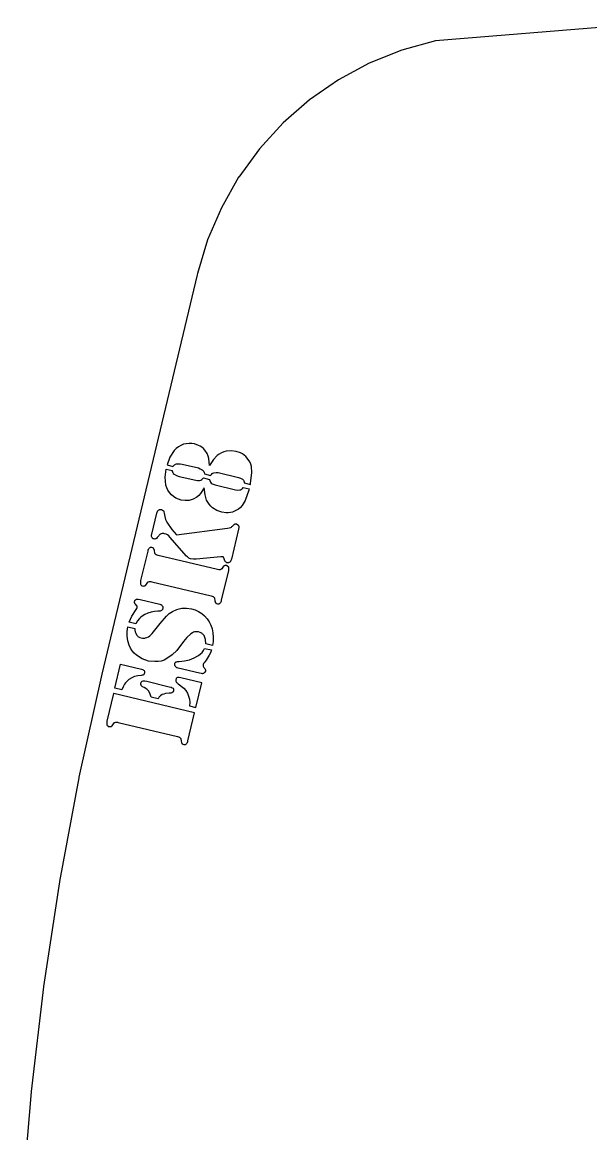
# Model space of a CAD drawing. Extents: x -9.2 to -2.2, y 20.8 to 33.8.
# Drawn here: x -9.21 to -6.03, y 27.54 to 33.77 of the extents above; entities that cross this region are included whole.
import ezdxf

# ---------------------------------------------------------------- set-up
doc = ezdxf.new("R2010")
doc.units = 0
doc.header["$MEASUREMENT"] = 0
doc.layers.add('Sketch2', color=7, linetype='Continuous')

msp = doc.modelspace()

# ---------------------------------------------------------------- linework, layer by layer
at = {"layer": 'Sketch2'}
for p, q in [((-5.6274, 33.7718, 0.299), (-6.8953, 33.6675, 0.299)), ((-6.8953, 33.6675, 0.299), (-7.0841, 33.6155, 0.299)), ((-7.0841, 33.6155, 0.299), (-7.2666, 33.5425, 0.299)), ((-7.2666, 33.5425, 0.299), (-7.4397, 33.4495, 0.299)), ((-7.4397, 33.4495, 0.299), (-7.6013, 33.3377, 0.299)), ((-7.6013, 33.3377, 0.299), (-7.7493, 33.2084, 0.299)), ((-7.7493, 33.2084, 0.299), (-7.8819, 33.0634, 0.299)), ((-7.8819, 33.0634, 0.299), (-7.9974, 32.9044, 0.299)), ((-7.9982, 32.9033, 0.299), (-8.0947, 32.7329, 0.299)), ((-7.9974, 32.9044, 0.299), (-7.9982, 32.9033, 0.299)), ((-8.0947, 32.7329, 0.299), (-8.1719, 32.5521, 0.299)), ((-8.1719, 32.5521, 0.299), (-8.2282, 32.3639, 0.299)), ((-8.23, 32.3564, 0.299), (-8.7647, 30.1205, 0.299)), ((-8.2282, 32.3639, 0.299), (-8.23, 32.3564, 0.299)), ((-8.3478, 31.384, 0.299), (-8.3591, 31.3729, 0.299)), ((-8.3357, 31.3937, 0.299), (-8.3478, 31.384, 0.299)), ((-8.322, 31.4012, 0.299), (-8.3357, 31.3937, 0.299)), ((-8.3074, 31.4073, 0.299), (-8.322, 31.4012, 0.299)), ((-8.2919, 31.4107, 0.299), (-8.3074, 31.4073, 0.299)), ((-8.2763, 31.4126, 0.299), (-8.2919, 31.4107, 0.299)), ((-8.2606, 31.4117, 0.299), (-8.2763, 31.4126, 0.299)), ((-8.2449, 31.4092, 0.299), (-8.2606, 31.4117, 0.299)), ((-8.2231, 31.4013, 0.299), (-8.2449, 31.4092, 0.299)), ((-8.2129, 31.3964, 0.299), (-8.2231, 31.4013, 0.299)), ((-8.2036, 31.3905, 0.299), (-8.2129, 31.3964, 0.299)), ((-8.1954, 31.3831, 0.299), (-8.2036, 31.3905, 0.299)), ((-8.188, 31.3746, 0.299), (-8.1954, 31.3831, 0.299)), ((-8.3829, 31.3344, 0.299), (-8.3982, 31.2917, 0.299)), ((-8.3591, 31.3729, 0.299), (-8.3829, 31.3344, 0.299)), ((-8.1749, 31.3555, 0.299), (-8.188, 31.3746, 0.299)), ((-8.1692, 31.3417, 0.299), (-8.1749, 31.3555, 0.299)), ((-8.1652, 31.3273, 0.299), (-8.1692, 31.3417, 0.299)), ((-8.161, 31.2886, 0.299), (-8.1652, 31.3273, 0.299)), ((-8.1392, 31.3223, 0.299), (-8.161, 31.2886, 0.299)), ((-8.1178, 31.3444, 0.299), (-8.1392, 31.3223, 0.299)), ((-8.1066, 31.3524, 0.299), (-8.1178, 31.3444, 0.299)), ((-8.0948, 31.3594, 0.299), (-8.1066, 31.3524, 0.299)), ((-8.0821, 31.3644, 0.299), (-8.0948, 31.3594, 0.299)), ((-8.0688, 31.3683, 0.299), (-8.0821, 31.3644, 0.299)), ((-8.0403, 31.371, 0.299), (-8.0688, 31.3683, 0.299)), ((-8.0118, 31.3671, 0.299), (-8.0403, 31.371, 0.299)), ((-7.9882, 31.3587, 0.299), (-8.0118, 31.3671, 0.299)), ((-7.9772, 31.3534, 0.299), (-7.9882, 31.3587, 0.299)), ((-7.9672, 31.347, 0.299), (-7.9772, 31.3534, 0.299)), ((-7.9582, 31.339, 0.299), (-7.9672, 31.347, 0.299)), ((-7.9503, 31.3298, 0.299), (-7.9582, 31.339, 0.299)), ((-7.936, 31.3093, 0.299), (-7.9503, 31.3298, 0.299)), ((-8.4094, 31.2237, 0.299), (-8.4037, 31.2685, 0.299)), ((-8.4037, 31.2685, 0.299), (-8.3715, 31.2609, 0.299)), ((-8.3982, 31.2917, 0.299), (-8.3661, 31.2839, 0.299)), ((-8.3715, 31.2609, 0.299), (-8.3697, 31.2549, 0.299)), ((-8.3661, 31.2839, 0.299), (-8.3617, 31.2886, 0.299)), ((-8.3617, 31.2886, 0.299), (-8.357, 31.2928, 0.299)), ((-8.357, 31.2928, 0.299), (-8.3544, 31.2945, 0.299)), ((-8.3544, 31.2945, 0.299), (-8.3516, 31.296, 0.299)), ((-8.3516, 31.296, 0.299), (-8.3457, 31.2983, 0.299)), ((-8.3457, 31.2983, 0.299), (-8.3265, 31.2976, 0.299)), ((-8.3265, 31.2976, 0.299), (-8.3141, 31.2967, 0.299)), ((-8.3141, 31.2967, 0.299), (-8.2226, 31.2749, 0.299)), ((-8.2226, 31.2749, 0.299), (-8.2136, 31.2702, 0.299)), ((-8.2136, 31.2702, 0.299), (-8.2028, 31.2638, 0.299)), ((-8.2028, 31.2638, 0.299), (-8.1979, 31.26, 0.299)), ((-8.1979, 31.26, 0.299), (-8.1959, 31.2577, 0.299)), ((-7.9303, 31.2961, 0.299), (-7.936, 31.3093, 0.299)), ((-7.9265, 31.2822, 0.299), (-7.9303, 31.2961, 0.299)), ((-7.9244, 31.2492, 0.299), (-7.9265, 31.2822, 0.299)), ((-8.4055, 31.1787, 0.299), (-8.4094, 31.2237, 0.299)), ((-8.3697, 31.2549, 0.299), (-8.3675, 31.2492, 0.299)), ((-8.3675, 31.2492, 0.299), (-8.3659, 31.2465, 0.299)), ((-8.3659, 31.2465, 0.299), (-8.3642, 31.244, 0.299)), ((-8.3642, 31.244, 0.299), (-8.3601, 31.2392, 0.299)), ((-8.3601, 31.2392, 0.299), (-8.3459, 31.2322, 0.299)), ((-8.3459, 31.2322, 0.299), (-8.3306, 31.2279, 0.299)), ((-8.3306, 31.2279, 0.299), (-8.2387, 31.206, 0.299)), ((-8.2387, 31.206, 0.299), (-8.2279, 31.2044, 0.299)), ((-8.2279, 31.2044, 0.299), (-8.217, 31.2049, 0.299)), ((-8.217, 31.2049, 0.299), (-8.2107, 31.2065, 0.299)), ((-8.2107, 31.2065, 0.299), (-8.2049, 31.2093, 0.299)), ((-8.2049, 31.2093, 0.299), (-8.1999, 31.2136, 0.299)), ((-8.1999, 31.2136, 0.299), (-8.1957, 31.2188, 0.299)), ((-8.1959, 31.2577, 0.299), (-8.1941, 31.2552, 0.299)), ((-8.1957, 31.2188, 0.299), (-8.1607, 31.2105, 0.299)), ((-8.1941, 31.2552, 0.299), (-8.1916, 31.2487, 0.299)), ((-8.1916, 31.2487, 0.299), (-8.1901, 31.2418, 0.299)), ((-8.1901, 31.2418, 0.299), (-8.1553, 31.2335, 0.299)), ((-8.1607, 31.2105, 0.299), (-8.1596, 31.205, 0.299)), ((-8.1596, 31.205, 0.299), (-8.1579, 31.1998, 0.299)), ((-8.1579, 31.1998, 0.299), (-8.1567, 31.1973, 0.299)), ((-8.1567, 31.1973, 0.299), (-8.1552, 31.1949, 0.299)), ((-8.1553, 31.2335, 0.299), (-8.1512, 31.2387, 0.299)), ((-8.1512, 31.2387, 0.299), (-8.1466, 31.2433, 0.299)), ((-8.1466, 31.2433, 0.299), (-8.142, 31.246, 0.299)), ((-8.142, 31.246, 0.299), (-8.1371, 31.2477, 0.299)), ((-8.1371, 31.2477, 0.299), (-8.124, 31.249, 0.299)), ((-8.124, 31.249, 0.299), (-8.1184, 31.2491, 0.299)), ((-8.1184, 31.2491, 0.299), (-8.113, 31.2486, 0.299)), ((-8.113, 31.2486, 0.299), (-7.9996, 31.2215, 0.299)), ((-7.9996, 31.2215, 0.299), (-7.9878, 31.2177, 0.299)), ((-7.9878, 31.2177, 0.299), (-7.9774, 31.2117, 0.299)), ((-7.9774, 31.2117, 0.299), (-7.9729, 31.2078, 0.299)), ((-7.9729, 31.2078, 0.299), (-7.9711, 31.2056, 0.299)), ((-7.9711, 31.2056, 0.299), (-7.9696, 31.2031, 0.299)), ((-7.9696, 31.2031, 0.299), (-7.9677, 31.1972, 0.299)), ((-7.9677, 31.1972, 0.299), (-7.9672, 31.191, 0.299)), ((-7.9318, 31.1874, 0.299), (-7.9244, 31.2492, 0.299)), ((-8.4005, 31.1637, 0.299), (-8.4055, 31.1787, 0.299)), ((-8.3941, 31.1495, 0.299), (-8.4005, 31.1637, 0.299)), ((-8.3853, 31.1367, 0.299), (-8.3941, 31.1495, 0.299)), ((-8.375, 31.1247, 0.299), (-8.3853, 31.1367, 0.299)), ((-8.1907, 31.164, 0.299), (-8.212, 31.1317, 0.299)), ((-8.1865, 31.1242, 0.299), (-8.1907, 31.164, 0.299)), ((-8.1552, 31.1949, 0.299), (-8.1518, 31.1905, 0.299)), ((-8.1518, 31.1905, 0.299), (-8.1467, 31.1868, 0.299)), ((-8.1467, 31.1868, 0.299), (-8.1413, 31.1837, 0.299)), ((-8.1413, 31.1837, 0.299), (-8.1355, 31.1815, 0.299)), ((-8.1355, 31.1815, 0.299), (-8.1294, 31.1798, 0.299)), ((-8.1294, 31.1798, 0.299), (-8.0157, 31.1526, 0.299)), ((-8.0157, 31.1526, 0.299), (-8.0038, 31.1508, 0.299)), ((-8.0038, 31.1508, 0.299), (-7.9918, 31.1515, 0.299)), ((-7.9918, 31.1515, 0.299), (-7.9861, 31.1529, 0.299)), ((-7.9861, 31.1529, 0.299), (-7.9834, 31.1541, 0.299)), ((-7.9834, 31.1541, 0.299), (-7.9809, 31.1556, 0.299)), ((-7.9809, 31.1556, 0.299), (-7.9767, 31.16, 0.299)), ((-7.9767, 31.16, 0.299), (-7.9733, 31.1653, 0.299)), ((-7.9733, 31.1653, 0.299), (-7.9387, 31.1571, 0.299)), ((-7.9672, 31.191, 0.299), (-7.9327, 31.1827, 0.299)), ((-7.9406, 31.1505, 0.299), (-7.9619, 31.0925, 0.299)), ((-7.9387, 31.1571, 0.299), (-7.9406, 31.1505, 0.299)), ((-7.9326, 31.1827, 0.299), (-7.9318, 31.1874, 0.299)), ((-8.3627, 31.1145, 0.299), (-8.375, 31.1247, 0.299)), ((-8.3497, 31.1059, 0.299), (-8.3627, 31.1145, 0.299)), ((-8.3353, 31.0996, 0.299), (-8.3497, 31.1059, 0.299)), ((-8.3201, 31.0947, 0.299), (-8.3353, 31.0996, 0.299)), ((-8.2972, 31.0918, 0.299), (-8.3201, 31.0947, 0.299)), ((-8.2859, 31.0916, 0.299), (-8.2972, 31.0918, 0.299)), ((-8.2748, 31.0927, 0.299), (-8.2859, 31.0916, 0.299)), ((-8.2642, 31.0955, 0.299), (-8.2748, 31.0927, 0.299)), ((-8.2537, 31.0998, 0.299), (-8.2642, 31.0955, 0.299)), ((-8.2333, 31.1109, 0.299), (-8.2537, 31.0998, 0.299)), ((-8.222, 31.1206, 0.299), (-8.2333, 31.1109, 0.299)), ((-8.212, 31.1317, 0.299), (-8.222, 31.1206, 0.299)), ((-8.1774, 31.095, 0.299), (-8.1865, 31.1242, 0.299)), ((-8.171, 31.0827, 0.299), (-8.1774, 31.095, 0.299)), ((-8.1637, 31.0712, 0.299), (-8.171, 31.0827, 0.299)), ((-7.9619, 31.0925, 0.299), (-7.979, 31.0641, 0.299)), ((-8.485, 30.9036, 0.299), (-8.4567, 31.0219, 0.299)), ((-8.4567, 31.0219, 0.299), (-8.4553, 31.0267, 0.299)), ((-8.4553, 31.0267, 0.299), (-8.4534, 31.0311, 0.299)), ((-8.4534, 31.0311, 0.299), (-8.4521, 31.0332, 0.299)), ((-8.4521, 31.0332, 0.299), (-8.4506, 31.0352, 0.299)), ((-8.4506, 31.0352, 0.299), (-8.4472, 31.0388, 0.299)), ((-8.4472, 31.0388, 0.299), (-8.4435, 31.0409, 0.299)), ((-8.4435, 31.0409, 0.299), (-8.4416, 31.0417, 0.299)), ((-8.4416, 31.0417, 0.299), (-8.4396, 31.0423, 0.299)), ((-8.4396, 31.0423, 0.299), (-8.4376, 31.0425, 0.299)), ((-8.4376, 31.0425, 0.299), (-8.4355, 31.0424, 0.299)), ((-8.4355, 31.0424, 0.299), (-8.4312, 31.0418, 0.299)), ((-8.4312, 31.0418, 0.299), (-8.4248, 31.0388, 0.299)), ((-8.4248, 31.0388, 0.299), (-8.4221, 31.0369, 0.299)), ((-8.4221, 31.0369, 0.299), (-8.4208, 31.0358, 0.299)), ((-8.4208, 31.0358, 0.299), (-8.4197, 31.0346, 0.299)), ((-8.4197, 31.0346, 0.299), (-8.4188, 31.0333, 0.299)), ((-8.4188, 31.0333, 0.299), (-8.418, 31.0319, 0.299)), ((-8.418, 31.0319, 0.299), (-8.4167, 31.0287, 0.299)), ((-8.4167, 31.0287, 0.299), (-8.4149, 31.0218, 0.299)), ((-8.4149, 31.0218, 0.299), (-8.4122, 31.0025, 0.299)), ((-8.1546, 31.061, 0.299), (-8.1637, 31.0712, 0.299)), ((-8.1445, 31.0514, 0.299), (-8.1546, 31.061, 0.299)), ((-8.1203, 31.0362, 0.299), (-8.1445, 31.0514, 0.299)), ((-8.0932, 31.0267, 0.299), (-8.1203, 31.0362, 0.299)), ((-8.0684, 31.0236, 0.299), (-8.0932, 31.0267, 0.299)), ((-8.0562, 31.0233, 0.299), (-8.0684, 31.0236, 0.299)), ((-8.0443, 31.0245, 0.299), (-8.0562, 31.0233, 0.299)), ((-8.0327, 31.0276, 0.299), (-8.0443, 31.0245, 0.299)), ((-8.0215, 31.0322, 0.299), (-8.0327, 31.0276, 0.299)), ((-7.9994, 31.0441, 0.299), (-8.0215, 31.0322, 0.299)), ((-7.9886, 31.0534, 0.299), (-7.9994, 31.0441, 0.299)), ((-7.979, 31.0641, 0.299), (-7.9886, 31.0534, 0.299)), ((-8.4122, 31.0025, 0.299), (-8.4078, 30.9861, 0.299)), ((-8.4078, 30.9861, 0.299), (-8.4009, 30.9704, 0.299)), ((-8.4009, 30.9704, 0.299), (-8.3729, 30.9307, 0.299)), ((-8.0358, 30.946, 0.299), (-8.0332, 30.9485, 0.299)), ((-8.0332, 30.9485, 0.299), (-8.0308, 30.9514, 0.299)), ((-8.0308, 30.9514, 0.299), (-8.0237, 30.959, 0.299)), ((-8.0237, 30.959, 0.299), (-8.0204, 30.9605, 0.299)), ((-8.0204, 30.9605, 0.299), (-8.0188, 30.961, 0.299)), ((-8.0188, 30.961, 0.299), (-8.0171, 30.9614, 0.299)), ((-8.0171, 30.9614, 0.299), (-8.0155, 30.9615, 0.299)), ((-8.0154, 30.9615, 0.299), (-8.0137, 30.9614, 0.299)), ((-8.0137, 30.9614, 0.299), (-8.0102, 30.9609, 0.299)), ((-8.0102, 30.9609, 0.299), (-8.0025, 30.9559, 0.299)), ((-8.0025, 30.9559, 0.299), (-8.0009, 30.9545, 0.299)), ((-8.0009, 30.9545, 0.299), (-7.9995, 30.953, 0.299)), ((-7.9995, 30.953, 0.299), (-7.9984, 30.9513, 0.299)), ((-7.9984, 30.9513, 0.299), (-7.9976, 30.9495, 0.299)), ((-7.9976, 30.9495, 0.299), (-7.9972, 30.9476, 0.299)), ((-7.9972, 30.9476, 0.299), (-7.9969, 30.9455, 0.299)), ((-8.4863, 30.8955, 0.299), (-8.4859, 30.8995, 0.299)), ((-8.4862, 30.8934, 0.299), (-8.4863, 30.8955, 0.299)), ((-8.4859, 30.8914, 0.299), (-8.4862, 30.8934, 0.299)), ((-8.4859, 30.8995, 0.299), (-8.485, 30.9036, 0.299)), ((-8.485, 30.8874, 0.299), (-8.4859, 30.8914, 0.299)), ((-8.4826, 30.8837, 0.299), (-8.485, 30.8874, 0.299)), ((-8.4459, 30.8953, 0.299), (-8.4537, 30.8845, 0.299)), ((-8.4429, 30.8988, 0.299), (-8.4459, 30.8953, 0.299)), ((-8.4412, 30.9003, 0.299), (-8.4429, 30.8988, 0.299)), ((-8.4395, 30.9018, 0.299), (-8.4412, 30.9003, 0.299)), ((-8.4376, 30.903, 0.299), (-8.4395, 30.9018, 0.299)), ((-8.4356, 30.904, 0.299), (-8.4376, 30.903, 0.299)), ((-8.4314, 30.9059, 0.299), (-8.4356, 30.904, 0.299)), ((-8.4268, 30.907, 0.299), (-8.4314, 30.9059, 0.299)), ((-8.4222, 30.9076, 0.299), (-8.4268, 30.907, 0.299)), ((-8.4176, 30.9074, 0.299), (-8.4222, 30.9076, 0.299)), ((-8.4129, 30.9067, 0.299), (-8.4176, 30.9074, 0.299)), ((-8.4044, 30.9036, 0.299), (-8.4129, 30.9067, 0.299)), ((-8.4003, 30.9018, 0.299), (-8.4044, 30.9036, 0.299)), ((-8.3964, 30.8996, 0.299), (-8.4003, 30.9018, 0.299)), ((-8.3895, 30.8941, 0.299), (-8.3964, 30.8996, 0.299)), ((-8.383, 30.8876, 0.299), (-8.3895, 30.8941, 0.299)), ((-8.29, 30.7814, 0.299), (-8.383, 30.8876, 0.299)), ((-8.3729, 30.9307, 0.299), (-8.3467, 30.9, 0.299)), ((-8.3467, 30.9, 0.299), (-8.0601, 30.9376, 0.299)), ((-8.0601, 30.9376, 0.299), (-8.0509, 30.9392, 0.299)), ((-8.0509, 30.9392, 0.299), (-8.0421, 30.9421, 0.299)), ((-8.0421, 30.9421, 0.299), (-8.0388, 30.9439, 0.299)), ((-8.0388, 30.9439, 0.299), (-8.0358, 30.946, 0.299)), ((-7.9986, 30.9318, 0.299), (-8.0386, 30.7645, 0.299)), ((-7.997, 30.9411, 0.299), (-7.9986, 30.9318, 0.299)), ((-7.9969, 30.9455, 0.299), (-7.997, 30.9411, 0.299)), ((-8.4988, 30.8259, 0.299), (-8.502, 30.822, 0.299)), ((-8.4956, 30.828, 0.299), (-8.4988, 30.8259, 0.299)), ((-8.4938, 30.8289, 0.299), (-8.4956, 30.828, 0.299)), ((-8.4921, 30.8295, 0.299), (-8.4938, 30.8289, 0.299)), ((-8.4903, 30.8297, 0.299), (-8.4921, 30.8295, 0.299)), ((-8.4884, 30.8297, 0.299), (-8.4903, 30.8297, 0.299)), ((-8.4845, 30.8293, 0.299), (-8.4884, 30.8297, 0.299)), ((-8.4786, 30.8268, 0.299), (-8.4845, 30.8293, 0.299)), ((-8.4813, 30.8821, 0.299), (-8.4826, 30.8837, 0.299)), ((-8.4798, 30.8806, 0.299), (-8.4813, 30.8821, 0.299)), ((-8.478, 30.8794, 0.299), (-8.4798, 30.8806, 0.299)), ((-8.476, 30.8252, 0.299), (-8.4786, 30.8268, 0.299)), ((-8.4761, 30.8785, 0.299), (-8.478, 30.8794, 0.299)), ((-8.4721, 30.8769, 0.299), (-8.4761, 30.8785, 0.299)), ((-8.4749, 30.8242, 0.299), (-8.476, 30.8252, 0.299)), ((-8.4739, 30.8232, 0.299), (-8.4749, 30.8242, 0.299)), ((-8.4731, 30.822, 0.299), (-8.4739, 30.8232, 0.299)), ((-8.4666, 30.8767, 0.299), (-8.4721, 30.8769, 0.299)), ((-8.464, 30.877, 0.299), (-8.4666, 30.8767, 0.299)), ((-8.4628, 30.8772, 0.299), (-8.464, 30.877, 0.299)), ((-8.4617, 30.8777, 0.299), (-8.4628, 30.8772, 0.299)), ((-8.4606, 30.8782, 0.299), (-8.4617, 30.8777, 0.299)), ((-8.4595, 30.8789, 0.299), (-8.4606, 30.8782, 0.299)), ((-8.4575, 30.8805, 0.299), (-8.4595, 30.8789, 0.299)), ((-8.4537, 30.8845, 0.299), (-8.4575, 30.8805, 0.299)), ((-8.5077, 30.8086, 0.299), (-8.5472, 30.6435, 0.299)), ((-8.5064, 30.8133, 0.299), (-8.5077, 30.8086, 0.299)), ((-8.5046, 30.8179, 0.299), (-8.5064, 30.8133, 0.299)), ((-8.5034, 30.82, 0.299), (-8.5046, 30.8179, 0.299)), ((-8.502, 30.822, 0.299), (-8.5034, 30.82, 0.299)), ((-8.4724, 30.8208, 0.299), (-8.4731, 30.822, 0.299)), ((-8.4712, 30.8179, 0.299), (-8.4724, 30.8208, 0.299)), ((-8.4697, 30.8117, 0.299), (-8.4712, 30.8179, 0.299)), ((-8.4683, 30.7978, 0.299), (-8.4697, 30.8117, 0.299)), ((-8.4678, 30.7965, 0.299), (-8.4683, 30.7978, 0.299)), ((-8.4672, 30.7953, 0.299), (-8.4678, 30.7965, 0.299)), ((-8.4654, 30.7931, 0.299), (-8.4672, 30.7953, 0.299)), ((-8.4619, 30.7902, 0.299), (-8.4654, 30.7931, 0.299)), ((-8.46, 30.7889, 0.299), (-8.4619, 30.7902, 0.299)), ((-8.458, 30.7879, 0.299), (-8.46, 30.7889, 0.299)), ((-8.4538, 30.7863, 0.299), (-8.458, 30.7879, 0.299)), ((-8.4494, 30.7851, 0.299), (-8.4538, 30.7863, 0.299)), ((-8.4483, 30.7848, 0.299), (-8.4494, 30.7851, 0.299)), ((-8.1166, 30.7055, 0.299), (-8.4483, 30.7848, 0.299)), ((-8.285, 30.7763, 0.299), (-8.29, 30.7814, 0.299)), ((-8.2797, 30.7718, 0.299), (-8.285, 30.7763, 0.299)), ((-8.2768, 30.7699, 0.299), (-8.2797, 30.7718, 0.299)), ((-8.2736, 30.7684, 0.299), (-8.2768, 30.7699, 0.299)), ((-8.267, 30.7657, 0.299), (-8.2736, 30.7684, 0.299)), ((-8.2514, 30.7639, 0.299), (-8.267, 30.7657, 0.299)), ((-8.2357, 30.7645, 0.299), (-8.2514, 30.7639, 0.299)), ((-8.0983, 30.7767, 0.299), (-8.2357, 30.7645, 0.299)), ((-8.0873, 30.7768, 0.299), (-8.0983, 30.7767, 0.299)), ((-8.0855, 30.7761, 0.299), (-8.0873, 30.7768, 0.299)), ((-8.0838, 30.7751, 0.299), (-8.0855, 30.7761, 0.299)), ((-8.0824, 30.7738, 0.299), (-8.0838, 30.7751, 0.299)), ((-8.0812, 30.7722, 0.299), (-8.0824, 30.7738, 0.299)), ((-8.0789, 30.7664, 0.299), (-8.0812, 30.7722, 0.299)), ((-8.0775, 30.7605, 0.299), (-8.0789, 30.7664, 0.299)), ((-8.0757, 30.7549, 0.299), (-8.0775, 30.7605, 0.299)), ((-8.0386, 30.7645, 0.299), (-8.04, 30.7597, 0.299)), ((-8.11, 30.7041, 0.299), (-8.1166, 30.7055, 0.299)), ((-8.1067, 30.7037, 0.299), (-8.11, 30.7041, 0.299)), ((-8.1036, 30.7039, 0.299), (-8.1067, 30.7037, 0.299)), ((-8.1021, 30.7042, 0.299), (-8.1036, 30.7039, 0.299)), ((-8.1006, 30.7046, 0.299), (-8.1021, 30.7042, 0.299)), ((-8.0992, 30.7052, 0.299), (-8.1006, 30.7046, 0.299)), ((-8.0977, 30.706, 0.299), (-8.0992, 30.7052, 0.299)), ((-8.0924, 30.7099, 0.299), (-8.0977, 30.706, 0.299)), ((-8.0936, 30.5344, 0.299), (-8.0541, 30.6995, 0.299)), ((-8.0866, 30.7194, 0.299), (-8.0924, 30.7099, 0.299)), ((-8.0824, 30.7241, 0.299), (-8.0866, 30.7194, 0.299)), ((-8.0801, 30.7261, 0.299), (-8.0824, 30.7241, 0.299)), ((-8.0789, 30.7268, 0.299), (-8.0801, 30.7261, 0.299)), ((-8.0777, 30.7274, 0.299), (-8.0789, 30.7268, 0.299)), ((-8.0763, 30.7278, 0.299), (-8.0777, 30.7274, 0.299)), ((-8.0749, 30.7281, 0.299), (-8.0763, 30.7278, 0.299)), ((-8.0746, 30.7524, 0.299), (-8.0757, 30.7549, 0.299)), ((-8.0719, 30.7283, 0.299), (-8.0749, 30.7281, 0.299)), ((-8.0739, 30.7512, 0.299), (-8.0746, 30.7524, 0.299)), ((-8.0731, 30.7502, 0.299), (-8.0739, 30.7512, 0.299)), ((-8.0722, 30.7492, 0.299), (-8.0731, 30.7502, 0.299)), ((-8.0712, 30.7482, 0.299), (-8.0722, 30.7492, 0.299)), ((-8.0656, 30.7277, 0.299), (-8.0719, 30.7283, 0.299)), ((-8.0689, 30.7467, 0.299), (-8.0712, 30.7482, 0.299)), ((-8.0637, 30.7442, 0.299), (-8.0689, 30.7467, 0.299)), ((-8.0581, 30.7231, 0.299), (-8.0656, 30.7277, 0.299)), ((-8.0595, 30.7436, 0.299), (-8.0637, 30.7442, 0.299)), ((-8.0575, 30.7436, 0.299), (-8.0595, 30.7436, 0.299)), ((-8.0565, 30.7218, 0.299), (-8.0581, 30.7231, 0.299)), ((-8.0555, 30.7438, 0.299), (-8.0575, 30.7436, 0.299)), ((-8.0552, 30.7203, 0.299), (-8.0565, 30.7218, 0.299)), ((-8.0535, 30.7443, 0.299), (-8.0555, 30.7438, 0.299)), ((-8.0541, 30.7187, 0.299), (-8.0552, 30.7203, 0.299)), ((-8.0533, 30.7171, 0.299), (-8.0541, 30.7187, 0.299)), ((-8.0541, 30.6995, 0.299), (-8.0526, 30.7091, 0.299)), ((-8.0516, 30.7451, 0.299), (-8.0535, 30.7443, 0.299)), ((-8.0528, 30.7152, 0.299), (-8.0533, 30.7171, 0.299)), ((-8.0525, 30.7132, 0.299), (-8.0528, 30.7152, 0.299)), ((-8.0526, 30.7091, 0.299), (-8.0525, 30.7132, 0.299)), ((-8.048, 30.7472, 0.299), (-8.0516, 30.7451, 0.299)), ((-8.0446, 30.751, 0.299), (-8.048, 30.7472, 0.299)), ((-8.0431, 30.753, 0.299), (-8.0446, 30.751, 0.299)), ((-8.0418, 30.7551, 0.299), (-8.0431, 30.753, 0.299)), ((-8.04, 30.7597, 0.299), (-8.0418, 30.7551, 0.299)), ((-8.5483, 30.6381, 0.299), (-8.5488, 30.6332, 0.299)), ((-8.5472, 30.6435, 0.299), (-8.5483, 30.6381, 0.299)), ((-8.5063, 30.6356, 0.299), (-8.5052, 30.6364, 0.299)), ((-8.5052, 30.6364, 0.299), (-8.5026, 30.6375, 0.299)), ((-8.5026, 30.6375, 0.299), (-8.4982, 30.6385, 0.299)), ((-8.4982, 30.6385, 0.299), (-8.4959, 30.6388, 0.299)), ((-8.4959, 30.6388, 0.299), (-8.4937, 30.6389, 0.299)), ((-8.4937, 30.6389, 0.299), (-8.4892, 30.6384, 0.299)), ((-8.4892, 30.6384, 0.299), (-8.4847, 30.6375, 0.299)), ((-8.4847, 30.6375, 0.299), (-8.153, 30.5582, 0.299)), ((-8.5488, 30.6332, 0.299), (-8.5487, 30.6308, 0.299)), ((-8.5487, 30.6308, 0.299), (-8.5483, 30.6283, 0.299)), ((-8.5483, 30.6283, 0.299), (-8.5473, 30.6235, 0.299)), ((-8.5473, 30.6235, 0.299), (-8.5453, 30.6201, 0.299)), ((-8.5453, 30.6201, 0.299), (-8.5442, 30.6185, 0.299)), ((-8.5442, 30.6185, 0.299), (-8.5429, 30.6172, 0.299)), ((-8.5429, 30.6172, 0.299), (-8.5414, 30.6162, 0.299)), ((-8.5414, 30.6162, 0.299), (-8.5397, 30.6153, 0.299)), ((-8.5397, 30.6153, 0.299), (-8.536, 30.6139, 0.299)), ((-8.536, 30.6139, 0.299), (-8.5296, 30.6135, 0.299)), ((-8.5296, 30.6135, 0.299), (-8.5266, 30.6138, 0.299)), ((-8.5266, 30.6138, 0.299), (-8.5252, 30.6141, 0.299)), ((-8.5252, 30.6141, 0.299), (-8.5238, 30.6146, 0.299)), ((-8.5238, 30.6146, 0.299), (-8.5226, 30.6152, 0.299)), ((-8.5226, 30.6152, 0.299), (-8.5214, 30.616, 0.299)), ((-8.5214, 30.616, 0.299), (-8.519, 30.618, 0.299)), ((-8.519, 30.618, 0.299), (-8.5149, 30.6229, 0.299)), ((-8.5149, 30.6229, 0.299), (-8.5074, 30.6346, 0.299)), ((-8.5074, 30.6346, 0.299), (-8.5063, 30.6356, 0.299)), ((-8.5812, 30.5233, 0.299), (-8.581, 30.5273, 0.299)), ((-8.5811, 30.5213, 0.299), (-8.5812, 30.5233, 0.299)), ((-8.5807, 30.5195, 0.299), (-8.5811, 30.5213, 0.299)), ((-8.581, 30.5273, 0.299), (-8.5796, 30.5311, 0.299)), ((-8.58, 30.5176, 0.299), (-8.5807, 30.5195, 0.299)), ((-8.5791, 30.5159, 0.299), (-8.58, 30.5176, 0.299)), ((-8.5796, 30.5311, 0.299), (-8.5788, 30.5328, 0.299)), ((-8.5767, 30.5126, 0.299), (-8.5791, 30.5159, 0.299)), ((-8.5788, 30.5328, 0.299), (-8.5777, 30.5344, 0.299)), ((-8.5777, 30.5344, 0.299), (-8.5764, 30.5358, 0.299)), ((-8.5689, 30.503, 0.299), (-8.5767, 30.5126, 0.299)), ((-8.5764, 30.5358, 0.299), (-8.5748, 30.5369, 0.299)), ((-8.5748, 30.5369, 0.299), (-8.5713, 30.5389, 0.299)), ((-8.5713, 30.5389, 0.299), (-8.566, 30.5397, 0.299)), ((-8.566, 30.5397, 0.299), (-8.5606, 30.54, 0.299)), ((-8.5606, 30.54, 0.299), (-8.55, 30.5382, 0.299)), ((-8.55, 30.5382, 0.299), (-8.4402, 30.5119, 0.299)), ((-8.4402, 30.5119, 0.299), (-8.436, 30.5105, 0.299)), ((-8.153, 30.5582, 0.299), (-8.1519, 30.5579, 0.299)), ((-8.1519, 30.5579, 0.299), (-8.1475, 30.5567, 0.299)), ((-8.1475, 30.5567, 0.299), (-8.1433, 30.5551, 0.299)), ((-8.1433, 30.5551, 0.299), (-8.1414, 30.5541, 0.299)), ((-8.1414, 30.5541, 0.299), (-8.1394, 30.5527, 0.299)), ((-8.1394, 30.5527, 0.299), (-8.136, 30.5499, 0.299)), ((-8.136, 30.5499, 0.299), (-8.1342, 30.5477, 0.299)), ((-8.1342, 30.5477, 0.299), (-8.1335, 30.5464, 0.299)), ((-8.1335, 30.5464, 0.299), (-8.133, 30.5452, 0.299)), ((-8.133, 30.5452, 0.299), (-8.1316, 30.5313, 0.299)), ((-8.1316, 30.5313, 0.299), (-8.1301, 30.525, 0.299)), ((-8.1301, 30.525, 0.299), (-8.129, 30.5222, 0.299)), ((-8.129, 30.5222, 0.299), (-8.1282, 30.5209, 0.299)), ((-8.1282, 30.5209, 0.299), (-8.1274, 30.5198, 0.299)), ((-8.1274, 30.5198, 0.299), (-8.1264, 30.5187, 0.299)), ((-8.1264, 30.5187, 0.299), (-8.1253, 30.5178, 0.299)), ((-8.1253, 30.5178, 0.299), (-8.1227, 30.5162, 0.299)), ((-8.1227, 30.5162, 0.299), (-8.1169, 30.5137, 0.299)), ((-8.1169, 30.5137, 0.299), (-8.1129, 30.5132, 0.299)), ((-8.1129, 30.5132, 0.299), (-8.111, 30.5132, 0.299)), ((-8.111, 30.5132, 0.299), (-8.1092, 30.5135, 0.299)), ((-8.1092, 30.5135, 0.299), (-8.1075, 30.5141, 0.299)), ((-8.1075, 30.5141, 0.299), (-8.1057, 30.5149, 0.299)), ((-8.1057, 30.5149, 0.299), (-8.1025, 30.5171, 0.299)), ((-8.1025, 30.5171, 0.299), (-8.0993, 30.5209, 0.299)), ((-8.0993, 30.5209, 0.299), (-8.0979, 30.523, 0.299)), ((-8.0979, 30.523, 0.299), (-8.0967, 30.5251, 0.299)), ((-8.0967, 30.5251, 0.299), (-8.0949, 30.5297, 0.299)), ((-8.0949, 30.5297, 0.299), (-8.0936, 30.5344, 0.299)), ((-8.5972, 30.4443, 0.299), (-8.5721, 30.4822, 0.299)), ((-8.5721, 30.4822, 0.299), (-8.569, 30.4872, 0.299)), ((-8.569, 30.4872, 0.299), (-8.5668, 30.4926, 0.299)), ((-8.5674, 30.5006, 0.299), (-8.5689, 30.503, 0.299)), ((-8.5668, 30.4994, 0.299), (-8.5674, 30.5006, 0.299)), ((-8.5665, 30.4981, 0.299), (-8.5668, 30.4994, 0.299)), ((-8.5668, 30.4926, 0.299), (-8.5664, 30.4954, 0.299)), ((-8.5663, 30.4968, 0.299), (-8.5665, 30.4981, 0.299)), ((-8.5664, 30.4954, 0.299), (-8.5663, 30.4968, 0.299)), ((-8.5239, 30.454, 0.299), (-8.5393, 30.4438, 0.299)), ((-8.5064, 30.4618, 0.299), (-8.5239, 30.454, 0.299)), ((-8.488, 30.4675, 0.299), (-8.5064, 30.4618, 0.299)), ((-8.4698, 30.471, 0.299), (-8.488, 30.4675, 0.299)), ((-8.4515, 30.4721, 0.299), (-8.4698, 30.471, 0.299)), ((-8.4446, 30.4719, 0.299), (-8.4515, 30.4721, 0.299)), ((-8.4379, 30.4725, 0.299), (-8.4446, 30.4719, 0.299)), ((-8.4338, 30.4738, 0.299), (-8.4379, 30.4725, 0.299)), ((-8.436, 30.5105, 0.299), (-8.434, 30.5097, 0.299)), ((-8.434, 30.5097, 0.299), (-8.4321, 30.5086, 0.299)), ((-8.4302, 30.4758, 0.299), (-8.4338, 30.4738, 0.299)), ((-8.4321, 30.5086, 0.299), (-8.4303, 30.5074, 0.299)), ((-8.4303, 30.5074, 0.299), (-8.4287, 30.5059, 0.299)), ((-8.4278, 30.4782, 0.299), (-8.4302, 30.4758, 0.299)), ((-8.4287, 30.5059, 0.299), (-8.4257, 30.5027, 0.299)), ((-8.4266, 30.4794, 0.299), (-8.4278, 30.4782, 0.299)), ((-8.4256, 30.4808, 0.299), (-8.4266, 30.4794, 0.299)), ((-8.4257, 30.5027, 0.299), (-8.4238, 30.499, 0.299)), ((-8.4248, 30.4823, 0.299), (-8.4256, 30.4808, 0.299)), ((-8.4241, 30.4838, 0.299), (-8.4248, 30.4823, 0.299)), ((-8.423, 30.4871, 0.299), (-8.4241, 30.4838, 0.299)), ((-8.4238, 30.499, 0.299), (-8.4231, 30.4971, 0.299)), ((-8.4231, 30.4971, 0.299), (-8.4226, 30.4952, 0.299)), ((-8.4225, 30.4912, 0.299), (-8.423, 30.4871, 0.299)), ((-8.4226, 30.4952, 0.299), (-8.4224, 30.4932, 0.299)), ((-8.4224, 30.4932, 0.299), (-8.4225, 30.4912, 0.299)), ((-8.403, 30.4451, 0.299), (-8.387, 30.4586, 0.299)), ((-8.387, 30.4586, 0.299), (-8.3695, 30.47, 0.299)), ((-8.3695, 30.47, 0.299), (-8.3437, 30.4813, 0.299)), ((-8.3437, 30.4813, 0.299), (-8.3305, 30.4858, 0.299)), ((-8.3305, 30.4858, 0.299), (-8.3173, 30.4887, 0.299)), ((-8.3173, 30.4887, 0.299), (-8.3037, 30.4897, 0.299)), ((-8.3037, 30.4897, 0.299), (-8.2899, 30.4892, 0.299)), ((-8.2899, 30.4892, 0.299), (-8.262, 30.4858, 0.299)), ((-8.262, 30.4858, 0.299), (-8.2417, 30.4793, 0.299)), ((-8.2417, 30.4793, 0.299), (-8.2225, 30.4709, 0.299)), ((-8.2225, 30.4709, 0.299), (-8.2051, 30.4593, 0.299)), ((-8.2051, 30.4593, 0.299), (-8.1886, 30.4458, 0.299)), ((-8.6105, 30.411, 0.299), (-8.5972, 30.4443, 0.299)), ((-8.574, 30.4023, 0.299), (-8.6105, 30.411, 0.299)), ((-8.5642, 30.4179, 0.299), (-8.574, 30.4023, 0.299)), ((-8.553, 30.432, 0.299), (-8.5642, 30.4179, 0.299)), ((-8.5465, 30.4382, 0.299), (-8.553, 30.432, 0.299)), ((-8.5393, 30.4438, 0.299), (-8.5465, 30.4382, 0.299)), ((-8.4819, 30.3482, 0.299), (-8.4376, 30.4042, 0.299)), ((-8.4376, 30.4042, 0.299), (-8.403, 30.4451, 0.299)), ((-8.1886, 30.4458, 0.299), (-8.1748, 30.4298, 0.299)), ((-8.1748, 30.4298, 0.299), (-8.1628, 30.4127, 0.299)), ((-8.1628, 30.4127, 0.299), (-8.1538, 30.3939, 0.299)), ((-8.1538, 30.3939, 0.299), (-8.1467, 30.3739, 0.299)), ((-8.6222, 30.3327, 0.299), (-8.6217, 30.3588, 0.299)), ((-8.6182, 30.307, 0.299), (-8.6222, 30.3327, 0.299)), ((-8.6217, 30.3588, 0.299), (-8.6185, 30.3852, 0.299)), ((-8.6183, 30.3851, 0.299), (-8.5802, 30.376, 0.299)), ((-8.5802, 30.376, 0.299), (-8.5795, 30.3666, 0.299)), ((-8.5795, 30.3666, 0.299), (-8.5778, 30.3575, 0.299)), ((-8.5778, 30.3575, 0.299), (-8.5746, 30.3488, 0.299)), ((-8.5746, 30.3488, 0.299), (-8.5703, 30.3404, 0.299)), ((-8.5703, 30.3404, 0.299), (-8.5649, 30.3342, 0.299)), ((-8.5649, 30.3342, 0.299), (-8.562, 30.3314, 0.299)), ((-8.562, 30.3314, 0.299), (-8.5588, 30.329, 0.299)), ((-8.5588, 30.329, 0.299), (-8.5553, 30.327, 0.299)), ((-8.5553, 30.327, 0.299), (-8.5516, 30.3254, 0.299)), ((-8.5516, 30.3254, 0.299), (-8.5439, 30.3227, 0.299)), ((-8.5203, 30.3224, 0.299), (-8.5126, 30.3247, 0.299)), ((-8.5126, 30.3247, 0.299), (-8.504, 30.3294, 0.299)), ((-8.504, 30.3294, 0.299), (-8.496, 30.3348, 0.299)), ((-8.496, 30.3348, 0.299), (-8.4819, 30.3482, 0.299)), ((-8.2878, 30.3253, 0.299), (-8.3062, 30.3021, 0.299)), ((-8.2669, 30.3461, 0.299), (-8.2878, 30.3253, 0.299)), ((-8.2567, 30.3521, 0.299), (-8.2669, 30.3461, 0.299)), ((-8.2514, 30.3546, 0.299), (-8.2567, 30.3521, 0.299)), ((-8.246, 30.3564, 0.299), (-8.2514, 30.3546, 0.299)), ((-8.2405, 30.3573, 0.299), (-8.246, 30.3564, 0.299)), ((-8.2347, 30.3575, 0.299), (-8.2405, 30.3573, 0.299)), ((-8.2228, 30.3566, 0.299), (-8.2347, 30.3575, 0.299)), ((-8.2137, 30.3536, 0.299), (-8.2228, 30.3566, 0.299)), ((-8.2094, 30.3517, 0.299), (-8.2137, 30.3536, 0.299)), ((-8.2053, 30.3494, 0.299), (-8.2094, 30.3517, 0.299)), ((-8.2017, 30.3465, 0.299), (-8.2053, 30.3494, 0.299)), ((-8.1983, 30.3432, 0.299), (-8.2017, 30.3465, 0.299)), ((-8.1922, 30.3358, 0.299), (-8.1983, 30.3432, 0.299)), ((-8.1877, 30.3246, 0.299), (-8.1922, 30.3358, 0.299)), ((-8.1845, 30.3132, 0.299), (-8.1877, 30.3246, 0.299)), ((-8.1467, 30.3739, 0.299), (-8.1422, 30.3503, 0.299)), ((-8.1422, 30.3503, 0.299), (-8.1404, 30.3262, 0.299)), ((-8.1404, 30.3262, 0.299), (-8.1412, 30.3032, 0.299)), ((-8.6113, 30.2815, 0.299), (-8.6182, 30.307, 0.299)), ((-8.6034, 30.2657, 0.299), (-8.6113, 30.2815, 0.299)), ((-8.5942, 30.2509, 0.299), (-8.6034, 30.2657, 0.299)), ((-8.5439, 30.3227, 0.299), (-8.5359, 30.3215, 0.299)), ((-8.5359, 30.3215, 0.299), (-8.5319, 30.3211, 0.299)), ((-8.5319, 30.3211, 0.299), (-8.528, 30.3212, 0.299)), ((-8.528, 30.3212, 0.299), (-8.5241, 30.3216, 0.299)), ((-8.5241, 30.3216, 0.299), (-8.5203, 30.3224, 0.299)), ((-8.3062, 30.3021, 0.299), (-8.3451, 30.2523, 0.299)), ((-8.1953, 30.2525, 0.299), (-8.1888, 30.2641, 0.299)), ((-8.1888, 30.2641, 0.299), (-8.1509, 30.2551, 0.299)), ((-8.1828, 30.2894, 0.299), (-8.1845, 30.3132, 0.299)), ((-8.1448, 30.2804, 0.299), (-8.1828, 30.2894, 0.299)), ((-8.1412, 30.3032, 0.299), (-8.1448, 30.2804, 0.299)), ((-8.5828, 30.2378, 0.299), (-8.5942, 30.2509, 0.299)), ((-8.5699, 30.2255, 0.299), (-8.5828, 30.2378, 0.299)), ((-8.5387, 30.2056, 0.299), (-8.5699, 30.2255, 0.299)), ((-8.5036, 30.1932, 0.299), (-8.5387, 30.2056, 0.299)), ((-8.4005, 30.2071, 0.299), (-8.4163, 30.1989, 0.299)), ((-8.37, 30.2275, 0.299), (-8.4005, 30.2071, 0.299)), ((-8.3451, 30.2523, 0.299), (-8.37, 30.2275, 0.299)), ((-8.302, 30.1941, 0.299), (-8.2729, 30.2007, 0.299)), ((-8.2729, 30.2007, 0.299), (-8.2468, 30.2106, 0.299)), ((-8.2468, 30.2106, 0.299), (-8.2226, 30.2244, 0.299)), ((-8.2226, 30.2244, 0.299), (-8.2122, 30.2327, 0.299)), ((-8.2122, 30.2327, 0.299), (-8.2029, 30.2419, 0.299)), ((-8.2029, 30.2419, 0.299), (-8.1953, 30.2525, 0.299)), ((-8.1628, 30.2253, 0.299), (-8.1808, 30.1987, 0.299)), ((-8.1562, 30.2398, 0.299), (-8.1628, 30.2253, 0.299)), ((-8.1509, 30.2551, 0.299), (-8.1562, 30.2398, 0.299)), ((-8.6912, 30.0413, 0.299), (-8.6592, 30.1752, 0.299)), ((-8.6592, 30.1752, 0.299), (-8.5415, 30.1471, 0.299)), ((-8.5415, 30.1471, 0.299), (-8.5376, 30.146, 0.299)), ((-8.5376, 30.146, 0.299), (-8.5339, 30.1445, 0.299)), ((-8.5339, 30.1445, 0.299), (-8.5321, 30.1435, 0.299)), ((-8.5321, 30.1435, 0.299), (-8.5305, 30.1423, 0.299)), ((-8.5305, 30.1423, 0.299), (-8.5275, 30.1395, 0.299)), ((-8.5275, 30.1395, 0.299), (-8.526, 30.1363, 0.299)), ((-8.4673, 30.1899, 0.299), (-8.5036, 30.1932, 0.299)), ((-8.4496, 30.1903, 0.299), (-8.4673, 30.1899, 0.299)), ((-8.4326, 30.1931, 0.299), (-8.4496, 30.1903, 0.299)), ((-8.4163, 30.1989, 0.299), (-8.4326, 30.1931, 0.299)), ((-8.3563, 30.1736, 0.299), (-8.356, 30.1776, 0.299)), ((-8.3562, 30.1716, 0.299), (-8.3563, 30.1736, 0.299)), ((-8.3559, 30.1698, 0.299), (-8.3562, 30.1716, 0.299)), ((-8.356, 30.1776, 0.299), (-8.3551, 30.1808, 0.299)), ((-8.3553, 30.1679, 0.299), (-8.3559, 30.1698, 0.299)), ((-8.3544, 30.1661, 0.299), (-8.3553, 30.1679, 0.299)), ((-8.3551, 30.1808, 0.299), (-8.3545, 30.1823, 0.299)), ((-8.3545, 30.1823, 0.299), (-8.3538, 30.1836, 0.299)), ((-8.3524, 30.1627, 0.299), (-8.3544, 30.1661, 0.299)), ((-8.3538, 30.1836, 0.299), (-8.3528, 30.1849, 0.299)), ((-8.3528, 30.1849, 0.299), (-8.3517, 30.186, 0.299)), ((-8.3493, 30.1595, 0.299), (-8.3524, 30.1627, 0.299)), ((-8.3517, 30.186, 0.299), (-8.3491, 30.1881, 0.299)), ((-8.3477, 30.1581, 0.299), (-8.3493, 30.1595, 0.299)), ((-8.3491, 30.1881, 0.299), (-8.3449, 30.1896, 0.299)), ((-8.346, 30.1569, 0.299), (-8.3477, 30.1581, 0.299)), ((-8.344, 30.1558, 0.299), (-8.346, 30.1569, 0.299)), ((-8.3449, 30.1896, 0.299), (-8.3406, 30.1908, 0.299)), ((-8.342, 30.155, 0.299), (-8.344, 30.1558, 0.299)), ((-8.3379, 30.1536, 0.299), (-8.342, 30.155, 0.299)), ((-8.3406, 30.1908, 0.299), (-8.3318, 30.1914, 0.299)), ((-8.2168, 30.1246, 0.299), (-8.3379, 30.1536, 0.299)), ((-8.3318, 30.1914, 0.299), (-8.302, 30.1941, 0.299)), ((-8.1966, 30.1722, 0.299), (-8.1969, 30.1696, 0.299)), ((-8.1969, 30.1696, 0.299), (-8.1968, 30.167, 0.299)), ((-8.1968, 30.167, 0.299), (-8.1963, 30.1644, 0.299)), ((-8.1961, 30.1749, 0.299), (-8.1966, 30.1722, 0.299)), ((-8.1963, 30.1644, 0.299), (-8.1926, 30.1576, 0.299)), ((-8.1945, 30.1794, 0.299), (-8.1961, 30.1749, 0.299)), ((-8.1922, 30.1835, 0.299), (-8.1945, 30.1794, 0.299)), ((-8.1926, 30.1576, 0.299), (-8.188, 30.1511, 0.299)), ((-8.1808, 30.1987, 0.299), (-8.1922, 30.1835, 0.299)), ((-8.188, 30.1511, 0.299), (-8.1858, 30.1478, 0.299)), ((-8.1858, 30.1478, 0.299), (-8.1849, 30.1461, 0.299)), ((-8.1849, 30.1461, 0.299), (-8.1842, 30.1442, 0.299)), ((-8.1842, 30.1442, 0.299), (-8.1838, 30.1424, 0.299)), ((-8.1838, 30.1424, 0.299), (-8.1837, 30.1404, 0.299)), ((-8.1837, 30.1404, 0.299), (-8.1838, 30.1364, 0.299)), ((-8.7647, 30.1205, 0.299), (-8.8926, 29.543, 0.299)), ((-8.6258, 30.0772, 0.299), (-8.6317, 30.0707, 0.299)), ((-8.6129, 30.0895, 0.299), (-8.6258, 30.0772, 0.299)), ((-8.5971, 30.0986, 0.299), (-8.6129, 30.0895, 0.299)), ((-8.5807, 30.1058, 0.299), (-8.5971, 30.0986, 0.299)), ((-8.5632, 30.11, 0.299), (-8.5807, 30.1058, 0.299)), ((-8.5451, 30.1125, 0.299), (-8.5632, 30.11, 0.299)), ((-8.5381, 30.1134, 0.299), (-8.5451, 30.1125, 0.299)), ((-8.5436, 30.0741, 0.299), (-8.5426, 30.076, 0.299)), ((-8.5426, 30.076, 0.299), (-8.542, 30.077, 0.299)), ((-8.542, 30.077, 0.299), (-8.5413, 30.0778, 0.299)), ((-8.5413, 30.0778, 0.299), (-8.5405, 30.0786, 0.299)), ((-8.5405, 30.0786, 0.299), (-8.5397, 30.0793, 0.299)), ((-8.5397, 30.0793, 0.299), (-8.5378, 30.0804, 0.299)), ((-8.5347, 30.1144, 0.299), (-8.5381, 30.1134, 0.299)), ((-8.5378, 30.0804, 0.299), (-8.5335, 30.0823, 0.299)), ((-8.5314, 30.1159, 0.299), (-8.5347, 30.1144, 0.299)), ((-8.5335, 30.0823, 0.299), (-8.5284, 30.0824, 0.299)), ((-8.5294, 30.118, 0.299), (-8.5314, 30.1159, 0.299)), ((-8.5285, 30.1191, 0.299), (-8.5294, 30.118, 0.299)), ((-8.5277, 30.1203, 0.299), (-8.5285, 30.1191, 0.299)), ((-8.5284, 30.0824, 0.299), (-8.5233, 30.0821, 0.299)), ((-8.5271, 30.1216, 0.299), (-8.5277, 30.1203, 0.299)), ((-8.5267, 30.123, 0.299), (-8.5271, 30.1216, 0.299)), ((-8.5259, 30.1258, 0.299), (-8.5267, 30.123, 0.299)), ((-8.526, 30.1363, 0.299), (-8.5255, 30.1346, 0.299)), ((-8.5252, 30.1294, 0.299), (-8.5259, 30.1258, 0.299)), ((-8.5255, 30.1346, 0.299), (-8.5251, 30.1329, 0.299)), ((-8.5251, 30.1312, 0.299), (-8.5252, 30.1294, 0.299)), ((-8.5251, 30.1329, 0.299), (-8.5251, 30.1312, 0.299)), ((-8.5233, 30.0821, 0.299), (-8.5134, 30.0799, 0.299)), ((-8.5134, 30.0799, 0.299), (-8.3866, 30.0496, 0.299)), ((-8.3507, 30.0857, 0.299), (-8.3508, 30.0842, 0.299)), ((-8.3508, 30.0842, 0.299), (-8.3508, 30.0827, 0.299)), ((-8.3508, 30.0827, 0.299), (-8.3506, 30.0812, 0.299)), ((-8.3502, 30.0887, 0.299), (-8.3507, 30.0857, 0.299)), ((-8.3506, 30.0812, 0.299), (-8.3502, 30.0797, 0.299)), ((-8.3491, 30.0924, 0.299), (-8.3502, 30.0887, 0.299)), ((-8.3502, 30.0797, 0.299), (-8.349, 30.0769, 0.299)), ((-8.3483, 30.0942, 0.299), (-8.3491, 30.0924, 0.299)), ((-8.349, 30.0769, 0.299), (-8.3463, 30.0736, 0.299)), ((-8.3474, 30.0957, 0.299), (-8.3483, 30.0942, 0.299)), ((-8.3462, 30.0971, 0.299), (-8.3474, 30.0957, 0.299)), ((-8.3449, 30.0983, 0.299), (-8.3462, 30.0971, 0.299)), ((-8.3416, 30.1004, 0.299), (-8.3449, 30.0983, 0.299)), ((-8.3365, 30.1011, 0.299), (-8.3416, 30.1004, 0.299)), ((-8.3316, 30.1013, 0.299), (-8.3365, 30.1011, 0.299)), ((-8.3213, 30.0994, 0.299), (-8.3316, 30.1013, 0.299)), ((-8.2044, 30.0709, 0.299), (-8.3213, 30.0994, 0.299)), ((-8.2064, 30.1227, 0.299), (-8.2168, 30.1246, 0.299)), ((-8.2015, 30.1224, 0.299), (-8.2064, 30.1227, 0.299)), ((-8.1992, 30.1226, 0.299), (-8.2015, 30.1224, 0.299)), ((-8.197, 30.1231, 0.299), (-8.1992, 30.1226, 0.299)), ((-8.1949, 30.1239, 0.299), (-8.197, 30.1231, 0.299)), ((-8.1931, 30.125, 0.299), (-8.1949, 30.1239, 0.299)), ((-8.1913, 30.1264, 0.299), (-8.1931, 30.125, 0.299)), ((-8.1897, 30.1281, 0.299), (-8.1913, 30.1264, 0.299)), ((-8.1838, 30.1364, 0.299), (-8.1897, 30.1281, 0.299)), ((-8.6523, 30.032, 0.299), (-8.6912, 30.0413, 0.299)), ((-8.6454, 30.0484, 0.299), (-8.6523, 30.032, 0.299)), ((-8.6369, 30.0638, 0.299), (-8.6454, 30.0484, 0.299)), ((-8.6317, 30.0707, 0.299), (-8.6369, 30.0638, 0.299)), ((-8.5459, 30.0644, 0.299), (-8.5458, 30.0661, 0.299)), ((-8.5458, 30.0627, 0.299), (-8.5459, 30.0644, 0.299)), ((-8.5458, 30.0661, 0.299), (-8.5453, 30.0696, 0.299)), ((-8.5454, 30.061, 0.299), (-8.5458, 30.0627, 0.299)), ((-8.5449, 30.0594, 0.299), (-8.5454, 30.061, 0.299)), ((-8.5453, 30.0696, 0.299), (-8.5436, 30.0741, 0.299)), ((-8.5434, 30.0562, 0.299), (-8.5449, 30.0594, 0.299)), ((-8.5399, 30.0527, 0.299), (-8.5434, 30.0562, 0.299)), ((-8.5361, 30.0496, 0.299), (-8.5399, 30.0527, 0.299)), ((-8.5275, 30.045, 0.299), (-8.5361, 30.0496, 0.299)), ((-8.5133, 30.0362, 0.299), (-8.5275, 30.045, 0.299)), ((-8.5072, 30.0306, 0.299), (-8.5133, 30.0362, 0.299)), ((-8.5016, 30.0244, 0.299), (-8.5072, 30.0306, 0.299)), ((-8.4932, 30.0083, 0.299), (-8.5016, 30.0244, 0.299)), ((-8.3789, 30.0132, 0.299), (-8.3876, 30.0126, 0.299)), ((-8.3866, 30.0496, 0.299), (-8.3758, 30.0465, 0.299)), ((-8.3746, 30.0143, 0.299), (-8.3789, 30.0132, 0.299)), ((-8.3758, 30.0465, 0.299), (-8.3707, 30.044, 0.299)), ((-8.3705, 30.0159, 0.299), (-8.3746, 30.0143, 0.299)), ((-8.3707, 30.044, 0.299), (-8.3659, 30.041, 0.299)), ((-8.3678, 30.018, 0.299), (-8.3705, 30.0159, 0.299)), ((-8.3666, 30.0192, 0.299), (-8.3678, 30.018, 0.299)), ((-8.3655, 30.0205, 0.299), (-8.3666, 30.0192, 0.299)), ((-8.3659, 30.041, 0.299), (-8.3637, 30.0378, 0.299)), ((-8.3647, 30.0219, 0.299), (-8.3655, 30.0205, 0.299)), ((-8.364, 30.0235, 0.299), (-8.3647, 30.0219, 0.299)), ((-8.3629, 30.0267, 0.299), (-8.364, 30.0235, 0.299)), ((-8.3637, 30.0378, 0.299), (-8.3629, 30.0361, 0.299)), ((-8.3629, 30.0361, 0.299), (-8.3624, 30.0343, 0.299)), ((-8.3623, 30.0306, 0.299), (-8.3629, 30.0267, 0.299)), ((-8.3624, 30.0343, 0.299), (-8.3622, 30.0325, 0.299)), ((-8.3622, 30.0325, 0.299), (-8.3623, 30.0306, 0.299)), ((-8.3463, 30.0736, 0.299), (-8.3433, 30.0706, 0.299)), ((-8.3433, 30.0706, 0.299), (-8.3364, 30.0657, 0.299)), ((-8.3364, 30.0657, 0.299), (-8.3055, 30.0413, 0.299)), ((-8.3055, 30.0413, 0.299), (-8.2945, 30.0276, 0.299)), ((-8.2945, 30.0276, 0.299), (-8.2856, 30.0125, 0.299)), ((-8.2375, 29.9331, 0.299), (-8.2044, 30.0709, 0.299)), ((-8.6983, 30.0117, 0.299), (-8.7356, 29.8556, 0.299)), ((-8.6968, 30.0113, 0.299), (-8.6983, 30.0117, 0.299)), ((-8.2447, 29.9027, 0.299), (-8.6968, 30.0113, 0.299)), ((-8.4882, 29.991, 0.299), (-8.4932, 30.0083, 0.299)), ((-8.4496, 29.9817, 0.299), (-8.4882, 29.991, 0.299)), ((-8.4452, 29.9888, 0.299), (-8.4496, 29.9817, 0.299)), ((-8.4428, 29.9921, 0.299), (-8.4452, 29.9888, 0.299)), ((-8.4401, 29.9952, 0.299), (-8.4428, 29.9921, 0.299)), ((-8.4371, 29.9979, 0.299), (-8.4401, 29.9952, 0.299)), ((-8.4338, 30.0004, 0.299), (-8.4371, 29.9979, 0.299)), ((-8.4268, 30.0049, 0.299), (-8.4338, 30.0004, 0.299)), ((-8.4174, 30.0085, 0.299), (-8.4268, 30.0049, 0.299)), ((-8.4077, 30.011, 0.299), (-8.4174, 30.0085, 0.299)), ((-8.3876, 30.0126, 0.299), (-8.4077, 30.011, 0.299)), ((-8.2856, 30.0125, 0.299), (-8.2785, 29.9965, 0.299)), ((-8.2785, 29.9965, 0.299), (-8.2741, 29.9797, 0.299)), ((-8.2741, 29.9797, 0.299), (-8.2725, 29.9607, 0.299)), ((-8.2725, 29.9607, 0.299), (-8.2733, 29.9417, 0.299)), ((-8.282, 29.7466, 0.299), (-8.2447, 29.9027, 0.299)), ((-8.2733, 29.9417, 0.299), (-8.2375, 29.9331, 0.299)), ((-8.7367, 29.8502, 0.299), (-8.7372, 29.8453, 0.299)), ((-8.7372, 29.8453, 0.299), (-8.7371, 29.8429, 0.299)), ((-8.7371, 29.8429, 0.299), (-8.7367, 29.8404, 0.299)), ((-8.7356, 29.8556, 0.299), (-8.7367, 29.8502, 0.299)), ((-8.7367, 29.8404, 0.299), (-8.7357, 29.8356, 0.299)), ((-8.7357, 29.8356, 0.299), (-8.7337, 29.8322, 0.299)), ((-8.7337, 29.8322, 0.299), (-8.7326, 29.8307, 0.299)), ((-8.7326, 29.8307, 0.299), (-8.7313, 29.8294, 0.299)), ((-8.7313, 29.8294, 0.299), (-8.7298, 29.8283, 0.299)), ((-8.7298, 29.8283, 0.299), (-8.7281, 29.8274, 0.299)), ((-8.7281, 29.8274, 0.299), (-8.7244, 29.8261, 0.299)), ((-8.7136, 29.8262, 0.299), (-8.7122, 29.8267, 0.299)), ((-8.7122, 29.8267, 0.299), (-8.711, 29.8274, 0.299)), ((-8.711, 29.8274, 0.299), (-8.7098, 29.8282, 0.299)), ((-8.7098, 29.8282, 0.299), (-8.7074, 29.8302, 0.299)), ((-8.7074, 29.8302, 0.299), (-8.7033, 29.835, 0.299)), ((-8.7033, 29.835, 0.299), (-8.6957, 29.8468, 0.299)), ((-8.6957, 29.8468, 0.299), (-8.6947, 29.8477, 0.299)), ((-8.6947, 29.8477, 0.299), (-8.6936, 29.8485, 0.299)), ((-8.6936, 29.8486, 0.299), (-8.691, 29.8497, 0.299)), ((-8.691, 29.8497, 0.299), (-8.6865, 29.8507, 0.299)), ((-8.6865, 29.8507, 0.299), (-8.6843, 29.851, 0.299)), ((-8.6843, 29.851, 0.299), (-8.6821, 29.851, 0.299)), ((-8.6821, 29.851, 0.299), (-8.6776, 29.8506, 0.299)), ((-8.6776, 29.8506, 0.299), (-8.6731, 29.8496, 0.299)), ((-8.6731, 29.8496, 0.299), (-8.3414, 29.7703, 0.299)), ((-8.7244, 29.8261, 0.299), (-8.718, 29.8257, 0.299)), ((-8.718, 29.8257, 0.299), (-8.715, 29.8259, 0.299)), ((-8.715, 29.8259, 0.299), (-8.7136, 29.8262, 0.299)), ((-8.3414, 29.7703, 0.299), (-8.3403, 29.7701, 0.299)), ((-8.3403, 29.7701, 0.299), (-8.3359, 29.7689, 0.299)), ((-8.3359, 29.7689, 0.299), (-8.3317, 29.7673, 0.299)), ((-8.3317, 29.7673, 0.299), (-8.3298, 29.7662, 0.299)), ((-8.3298, 29.7662, 0.299), (-8.3278, 29.7649, 0.299)), ((-8.3278, 29.7649, 0.299), (-8.3244, 29.762, 0.299)), ((-8.3244, 29.762, 0.299), (-8.3226, 29.7598, 0.299)), ((-8.3226, 29.7598, 0.299), (-8.3219, 29.7586, 0.299)), ((-8.3219, 29.7586, 0.299), (-8.3214, 29.7573, 0.299)), ((-8.3214, 29.7573, 0.299), (-8.32, 29.7434, 0.299)), ((-8.32, 29.7434, 0.299), (-8.3185, 29.7372, 0.299)), ((-8.3185, 29.7372, 0.299), (-8.3174, 29.7343, 0.299)), ((-8.3174, 29.7343, 0.299), (-8.3166, 29.7331, 0.299)), ((-8.3166, 29.7331, 0.299), (-8.3158, 29.7319, 0.299)), ((-8.3158, 29.7319, 0.299), (-8.3148, 29.7309, 0.299)), ((-8.3148, 29.7309, 0.299), (-8.3137, 29.73, 0.299)), ((-8.3137, 29.73, 0.299), (-8.3111, 29.7283, 0.299)), ((-8.3111, 29.7283, 0.299), (-8.3053, 29.7258, 0.299)), ((-8.3053, 29.7258, 0.299), (-8.3013, 29.7254, 0.299)), ((-8.3013, 29.7254, 0.299), (-8.2994, 29.7254, 0.299)), ((-8.2994, 29.7254, 0.299), (-8.2976, 29.7256, 0.299)), ((-8.2976, 29.7256, 0.299), (-8.2959, 29.7262, 0.299)), ((-8.2959, 29.7262, 0.299), (-8.2941, 29.7271, 0.299)), ((-8.2941, 29.7271, 0.299), (-8.2909, 29.7292, 0.299)), ((-8.2909, 29.7292, 0.299), (-8.2877, 29.7331, 0.299)), ((-8.2877, 29.7331, 0.299), (-8.2863, 29.7351, 0.299)), ((-8.2863, 29.7351, 0.299), (-8.2851, 29.7372, 0.299)), ((-8.2851, 29.7372, 0.299), (-8.2833, 29.7418, 0.299)), ((-8.2833, 29.7418, 0.299), (-8.282, 29.7466, 0.299)), ((-8.8934, 29.5391, 0.299), (-9.0018, 28.9577, 0.299)), ((-8.893, 29.5411, 0.299), (-8.8934, 29.5391, 0.299)), ((-8.8926, 29.543, 0.299), (-8.893, 29.5411, 0.299)), ((-9.0021, 28.9557, 0.299), (-9.091, 28.3709, 0.299)), ((-9.0018, 28.9577, 0.299), (-9.0021, 28.9557, 0.299)), ((-9.0913, 28.369, 0.299), (-9.1605, 27.7815, 0.299)), ((-9.091, 28.3709, 0.299), (-9.0913, 28.369, 0.299)), ((-9.1607, 27.7796, 0.299), (-9.2102, 27.1902, 0.299)), ((-9.1605, 27.7815, 0.299), (-9.1607, 27.7796, 0.299))]:
    msp.add_line(p, q, dxfattribs=at)

doc.saveas('drawing.dxf')
